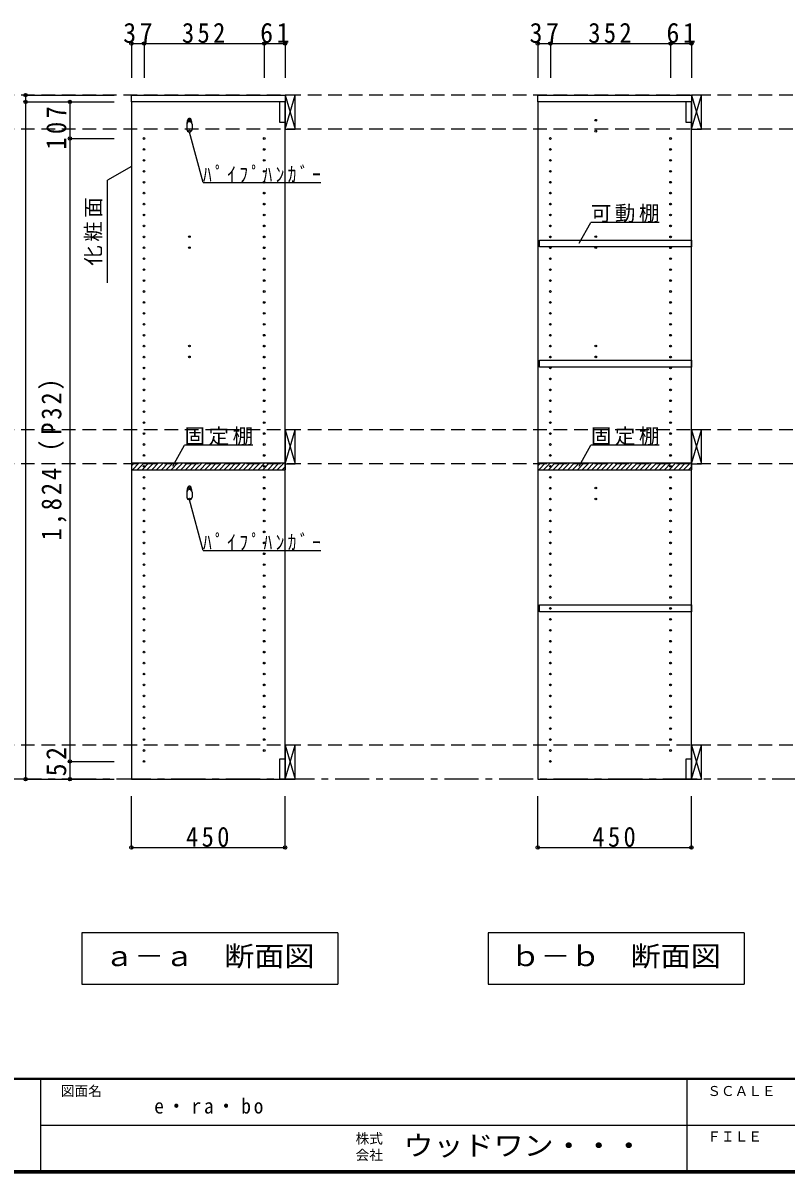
# Model space of a CAD drawing. Units: millimetres at full size, sheet at 1:20. Extents: x -3922 to 3878, y -2932 to 2722.
# Drawn here: x -73 to 2162, y -2864 to 503 of the extents above; entities that cross this region are included whole.
import ezdxf
from ezdxf.enums import TextEntityAlignment as Align

# ---------------------------------------------------------------- set-up
doc = ezdxf.new("R2010")
doc.units = ezdxf.units.MM
doc.header["$LTSCALE"] = 20
doc.header["$PDMODE"] = 32
doc.header["$PDSIZE"] = 10
doc.linetypes.add('CHAIN1', pattern=[8, 5, -1, 1, -1])
doc.linetypes.add('DASHED2', pattern=[3, 2, -1])
for name, color, linetype in [('0-2_本体', 2, 'Continuous'), ('0-3_固定棚', 3, 'Continuous'), ('0-4_可動棚', 3, 'Continuous'), ('0-5', 4, 'Continuous'), ('0-6_ﾊﾟｲﾌﾟﾊﾝｶﾞｰ', 4, 'Continuous'), ('0-7_桟木・巾木', 2, 'Continuous'), ('0-8_引き出し', 3, 'Continuous'), ('0-A_文字', 7, 'Continuous'), ('0-B_寸法', 4, 'Continuous'), ('0-C_ハッチ', 4, 'Continuous'), ('F-1_枠', 6, 'Continuous'), ('F-A_文字', 7, 'Continuous')]:
    doc.layers.add(name, color=color, linetype=linetype)
doc.styles.add('ＭＳ ゴシック', font='')
doc.styles.get('ＭＳ ゴシック').set_extended_font_data('MS Gothic')

msp = doc.modelspace()

# ---------------------------------------------------------------- linework, layer by layer
at = {"layer": '0-2_本体'}
for p, q in [((244.64, 271.73), (244.64, 291.73)), ((244.64, 291.73), (694.64, 291.73)), ((694.64, 271.73), (244.64, 271.73)), ((694.64, 291.73), (694.64, 271.73)), ((1434.64, 271.73), (1434.64, 291.73)), ((1434.64, 291.73), (1884.64, 291.73)), ((1884.64, 271.73), (1434.64, 271.73)), ((1884.64, 291.73), (1884.64, 271.73))]:
    msp.add_line(p, q, dxfattribs=at)
at = {"layer": '0-3_固定棚', "color": 2}
for p, q in [((244.64, -785.27), (244.64, -805.27)), ((244.64, -785.27), (694.64, -785.27)), ((244.64, -805.27), (694.64, -805.27)), ((694.64, -785.27), (694.64, -805.27)), ((1434.64, -785.27), (1434.64, -805.27)), ((1434.64, -785.27), (1884.64, -785.27)), ((1434.64, -805.27), (1884.64, -805.27)), ((1884.64, -785.27), (1884.64, -805.27))]:
    msp.add_line(p, q, dxfattribs=at)
at = {"layer": '0-4_可動棚', "color": 2}
for points in [[(1439.64, -132.77), (1884.64, -132.77), (1884.64, -152.77), (1439.64, -152.77)], [(1439.64, -484.77), (1884.64, -484.77), (1884.64, -504.77), (1439.64, -504.77)], [(1439.64, -1200.77), (1884.64, -1200.77), (1884.64, -1220.77), (1439.64, -1220.77)]]:
    msp.add_lwpolyline(points, close=True, dxfattribs=at)
at = {"layer": '0-5', "color": 3}
for p, q in [((244.64, 271.73), (244.64, -1711.27)), ((694.64, 271.73), (244.64, 271.73)), ((694.64, -1711.27), (694.64, 271.73)), ((1434.64, 271.73), (1434.64, -1711.27)), ((1884.64, 271.73), (1434.64, 271.73)), ((1884.64, -1711.27), (1884.64, 271.73)), ((244.64, -1711.27), (694.64, -1711.27)), ((1434.64, -1711.27), (1884.64, -1711.27))]:
    msp.add_line(p, q, dxfattribs=at)
at = {"layer": '0-5'}
for centre in [(414.64, 218.23), (1604.64, 218.23), (414.64, 186.23), (1604.64, 186.23), (281.64, 164.73), (281.64, 132.73), (633.64, 164.73), (633.64, 132.73), (1471.64, 164.73), (1471.64, 132.73), (1823.64, 164.73), (1823.64, 132.73), (281.64, 100.73), (633.64, 100.73), (1471.64, 100.73), (1823.64, 100.73), (281.64, 68.73), (633.64, 68.73), (1471.64, 68.73), (1823.64, 68.73), (281.64, 36.73), (633.64, 36.73), (1471.64, 36.73), (1823.64, 36.73), (281.64, 4.73), (633.64, 4.73), (1471.64, 4.73), (1823.64, 4.73), (281.64, -27.27), (633.64, -27.27), (1471.64, -27.27), (1823.64, -27.27), (281.64, -59.27), (633.64, -59.27), (1471.64, -59.27), (1823.64, -59.27), (281.64, -91.27), (633.64, -91.27), (1471.64, -91.27), (1823.64, -91.27), (281.64, -123.27), (414.64, -122.77), (633.64, -123.27), (1471.64, -123.27), (1604.64, -122.77), (1823.64, -123.27), (281.64, -155.27), (414.64, -154.77), (633.64, -155.27), (1471.64, -155.27), (1604.64, -154.77), (1823.64, -155.27), (281.64, -187.27), (633.64, -187.27), (1471.64, -187.27), (1823.64, -187.27), (281.64, -219.27), (633.64, -219.27), (1471.64, -219.27), (1823.64, -219.27), (281.64, -251.27), (633.64, -251.27), (1471.64, -251.27), (1823.64, -251.27), (281.64, -283.27), (633.64, -283.27), (1471.64, -283.27), (1823.64, -283.27), (281.64, -315.27), (633.64, -315.27), (1471.64, -315.27), (1823.64, -315.27), (281.64, -347.27), (633.64, -347.27), (1471.64, -347.27), (1823.64, -347.27), (281.64, -379.27), (633.64, -379.27), (1471.64, -379.27), (1823.64, -379.27), (281.64, -411.27), (633.64, -411.27), (1471.64, -411.27), (1823.64, -411.27), (281.64, -443.27), (414.64, -442.77), (633.64, -443.27), (1471.64, -443.27), (1604.64, -442.77), (1823.64, -443.27), (281.64, -475.27), (281.64, -507.27), (414.64, -474.77), (633.64, -475.27), (633.64, -507.27), (1471.64, -475.27), (1471.64, -507.27), (1604.64, -474.77), (1823.64, -475.27), (1823.64, -507.27), (281.64, -539.27), (633.64, -539.27), (1471.64, -539.27), (1823.64, -539.27), (281.64, -571.27), (633.64, -571.27), (1471.64, -571.27), (1823.64, -571.27), (281.64, -603.27), (633.64, -603.27), (1471.64, -603.27), (1823.64, -603.27), (281.64, -635.27), (633.64, -635.27), (1471.64, -635.27), (1823.64, -635.27), (281.64, -667.27), (633.64, -667.27), (1471.64, -667.27), (1823.64, -667.27), (281.64, -699.27), (633.64, -699.27), (1471.64, -699.27), (1823.64, -699.27), (281.64, -731.27), (633.64, -731.27), (1471.64, -731.27), (1823.64, -731.27), (281.64, -763.27), (633.64, -763.27), (1471.64, -763.27), (1823.64, -763.27), (281.64, -795.27), (633.64, -795.27), (1471.64, -795.27), (1823.64, -795.27), (281.64, -827.27), (633.64, -827.27), (1471.64, -827.27), (1823.64, -827.27), (281.64, -859.27), (414.64, -858.77), (633.64, -859.27), (1471.64, -859.27), (1604.64, -858.77), (1823.64, -859.27), (281.64, -891.27), (414.64, -890.77), (633.64, -891.27), (1471.64, -891.27), (1604.64, -890.77), (1823.64, -891.27), (281.64, -923.27), (633.64, -923.27), (1471.64, -923.27), (1823.64, -923.27), (281.64, -955.27), (633.64, -955.27), (1471.64, -955.27), (1823.64, -955.27), (281.64, -987.27), (633.64, -987.27), (1471.64, -987.27), (1823.64, -987.27), (281.64, -1019.27), (633.64, -1019.27), (1471.64, -1019.27), (1823.64, -1019.27), (281.64, -1051.27), (633.64, -1051.27), (1471.64, -1051.27), (1823.64, -1051.27), (281.64, -1083.27), (633.64, -1083.27), (1471.64, -1083.27), (1823.64, -1083.27), (281.64, -1115.27), (281.64, -1147.27), (633.64, -1115.27), (633.64, -1147.27), (1471.64, -1115.27), (1471.64, -1147.27), (1823.64, -1115.27), (1823.64, -1147.27), (281.64, -1179.27), (633.64, -1179.27), (1471.64, -1179.27), (1823.64, -1179.27), (281.64, -1211.27), (633.64, -1211.27), (1471.64, -1211.27), (1823.64, -1211.27), (281.64, -1243.27), (633.64, -1243.27), (1471.64, -1243.27), (1823.64, -1243.27), (281.64, -1275.27), (633.64, -1275.27), (1471.64, -1275.27), (1823.64, -1275.27), (281.64, -1307.27), (633.64, -1307.27), (1471.64, -1307.27), (1823.64, -1307.27), (281.64, -1339.27), (633.64, -1339.27), (1471.64, -1339.27), (1823.64, -1339.27), (281.64, -1371.27), (633.64, -1371.27), (1471.64, -1371.27), (1823.64, -1371.27), (281.64, -1403.27), (633.64, -1403.27), (1471.64, -1403.27), (1823.64, -1403.27), (281.64, -1435.27), (633.64, -1435.27), (1471.64, -1435.27), (1823.64, -1435.27), (281.64, -1467.27), (633.64, -1467.27), (1471.64, -1467.27), (1823.64, -1467.27), (281.64, -1499.27), (633.64, -1499.27), (1471.64, -1499.27), (1823.64, -1499.27), (281.64, -1531.27), (633.64, -1531.27), (1471.64, -1531.27), (1823.64, -1531.27), (281.64, -1563.27), (633.64, -1563.27), (1471.64, -1563.27), (1823.64, -1563.27), (281.64, -1595.27), (633.64, -1595.27), (1471.64, -1595.27), (1823.64, -1595.27), (281.64, -1627.27), (633.64, -1627.27), (1471.64, -1627.27), (1823.64, -1627.27), (281.64, -1659.27), (1471.64, -1659.27)]:
    msp.add_circle(centre, 2.5, dxfattribs=at)
at = {"layer": '0-6_ﾊﾟｲﾌﾟﾊﾝｶﾞｰ', "color": 2}
for p, q in [((407.14, 206.23), (407.14, 191.23)), ((422.14, 206.23), (422.14, 191.23)), ((407.14, -870.77), (407.14, -885.77)), ((422.14, -870.77), (422.14, -885.77))]:
    msp.add_line(p, q, dxfattribs=at)
at = {"layer": '0-6_ﾊﾟｲﾌﾟﾊﾝｶﾞｰ', "color": 7}
for centre, radius, start, end in [((453.24, 204.72), 46.13, 162.96035, 178.115), ((414.64, 218.23), 5.5, 0, 180), ((376.03, 204.72), 46.13, 1.885, 17.03965), ((453.24, -872.28), 46.13, 162.96035, 178.115), ((414.64, -858.77), 5.5, 0, 180), ((376.03, -872.28), 46.13, 1.885, 17.03965)]:
    msp.add_arc(centre, radius, start, end, dxfattribs=at)
at = {"layer": '0-6_ﾊﾟｲﾌﾟﾊﾝｶﾞｰ', "color": 2}
for centre, start, end in [((414.64, 206.23), 0, 180), ((414.64, 191.23), 180, 0), ((414.64, -870.77), 0, 180), ((414.64, -885.77), 180, 0)]:
    msp.add_arc(centre, 7.5, start, end, dxfattribs=at)
at = {"layer": '0-7_桟木・巾木'}
for p, q in [((694.64, 271.73), (679.64, 271.73)), ((679.64, 211.73), (679.64, 271.73)), ((694.64, 271.73), (694.64, 230.73)), ((1884.64, 271.73), (1869.64, 271.73)), ((1869.64, 211.73), (1869.64, 271.73)), ((1884.64, 271.73), (1884.64, 230.73)), ((679.64, -1651.27), (694.64, -1651.27)), ((694.64, -1651.27), (694.64, -1711.27)), ((1869.64, -1651.27), (1884.64, -1651.27)), ((1884.64, -1651.27), (1884.64, -1711.27))]:
    msp.add_line(p, q, dxfattribs=at)
for points in [[(694.64, 211.73), (683.14, 211.73), (679.64, 211.73)], [(1884.64, 211.73), (1873.14, 211.73), (1869.64, 211.73)], [(694.64, -1711.27), (679.64, -1711.27), (679.64, -1651.27)], [(1884.64, -1711.27), (1869.64, -1711.27), (1869.64, -1651.27)]]:
    msp.add_lwpolyline(points, dxfattribs=at)
at = {"layer": '0-8_引き出し'}
for p, q in [((694.64, 291.73), (694.64, 191.73)), ((724.64, 291.73), (694.64, 291.73)), ((724.64, 191.73), (724.64, 291.73)), ((1884.64, 291.73), (1884.64, 191.73)), ((1914.64, 291.73), (1884.64, 291.73)), ((1914.64, 191.73), (1914.64, 291.73)), ((694.64, 191.73), (724.64, 191.73)), ((1884.64, 191.73), (1914.64, 191.73)), ((694.64, -1611.27), (694.64, -1711.27)), ((724.64, -1611.27), (694.64, -1611.27)), ((724.64, -1711.27), (724.64, -1611.27)), ((1884.64, -1611.27), (1884.64, -1711.27)), ((1914.64, -1611.27), (1884.64, -1611.27)), ((1914.64, -1711.27), (1914.64, -1611.27)), ((694.64, -1711.27), (724.64, -1711.27)), ((1884.64, -1711.27), (1914.64, -1711.27))]:
    msp.add_line(p, q, dxfattribs=at)
at = {"layer": '0-8_引き出し', "color": 7}
for p, q in [((694.64, 191.73), (724.64, 291.73)), ((694.64, 291.73), (724.64, 191.73)), ((1884.64, 191.73), (1914.64, 291.73)), ((1884.64, 291.73), (1914.64, 191.73)), ((694.64, -688.27), (724.64, -788.27)), ((694.64, -788.27), (724.64, -688.27)), ((1884.64, -688.27), (1914.64, -788.27)), ((1884.64, -788.27), (1914.64, -688.27)), ((694.64, -1711.27), (724.64, -1611.27)), ((694.64, -1611.27), (724.64, -1711.27)), ((1884.64, -1711.27), (1914.64, -1611.27)), ((1884.64, -1611.27), (1914.64, -1711.27))]:
    msp.add_line(p, q, dxfattribs=at)
at = {"layer": '0-8_引き出し'}
for points in [[(724.64, -788.27), (724.64, -688.27), (694.64, -688.27), (694.64, -788.27)], [(1914.64, -788.27), (1914.64, -688.27), (1884.64, -688.27), (1884.64, -788.27)]]:
    msp.add_lwpolyline(points, close=True, dxfattribs=at)
at = {"layer": '0-A_文字'}
for p, q in [((454.37, 35.43), (414.64, 183.73)), ((244.64, 82.66), (174.64, 42.25)), ((174.64, -257.75), (174.64, 42.25)), ((454.37, 35.43), (799.37, 35.43)), ((1555.51, -141.83), (1590.52, -81.18)), ((1790.52, -81.18), (1590.52, -81.18)), ((365.51, -794.33), (400.52, -733.68)), ((600.52, -733.68), (400.52, -733.68)), ((1555.51, -794.33), (1590.52, -733.68)), ((1790.52, -733.68), (1590.52, -733.68)), ((454.37, -1041.57), (414.64, -893.27)), ((454.37, -1041.57), (799.37, -1041.57)), ((849.64, -2161.27), (849.64, -2311.27)), ((2039.64, -2161.27), (2039.64, -2311.27)), ((99.64, -2311.27), (849.64, -2311.27)), ((1289.64, -2311.27), (2039.64, -2311.27))]:
    msp.add_line(p, q, dxfattribs=at)
at = {"layer": '0-A_文字', "linetype": 'CHAIN1'}
msp.add_line((3021.3, -1711.27), (-3185.36, -1711.27), dxfattribs=at)
at = {"layer": '0-A_文字'}
for points in [[(849.64, -2161.27), (99.64, -2161.27), (99.64, -2311.27)], [(2039.64, -2161.27), (1289.64, -2161.27), (1289.64, -2311.27)]]:
    msp.add_lwpolyline(points, dxfattribs=at)
at = {"layer": '0-B_寸法'}
for p, q in [((244.64, 442.73), (244.64, 342.73)), ((244.64, 442.73), (694.64, 442.73)), ((281.64, 442.73), (281.64, 342.73)), ((633.64, 442.73), (633.64, 342.73)), ((694.64, 442.73), (694.64, 342.73)), ((1434.64, 442.73), (1434.64, 342.73)), ((1434.64, 442.73), (1884.64, 442.73)), ((1471.64, 442.73), (1471.64, 342.73)), ((1823.64, 442.73), (1823.64, 342.73)), ((1884.64, 442.73), (1884.64, 342.73)), ((-65.36, 291.73), (-65.36, 271.73)), ((-65.36, 291.73), (194.64, 291.73)), ((-65.36, 271.73), (194.64, 271.73)), ((-65.36, 271.73), (-65.36, -1711.27)), ((64.64, 271.73), (194.64, 271.73)), ((64.64, 271.73), (64.64, 164.73)), ((64.64, 164.73), (194.64, 164.73)), ((64.64, 164.73), (64.64, -1659.27)), ((64.64, -1659.27), (194.64, -1659.27)), ((64.64, -1659.27), (64.64, -1711.27)), ((-65.36, -1711.27), (194.64, -1711.27)), ((64.64, -1711.27), (194.64, -1711.27)), ((244.64, -1911.27), (244.64, -1761.27)), ((694.64, -1911.27), (694.64, -1761.27)), ((1434.64, -1911.27), (1434.64, -1761.27)), ((1884.64, -1911.27), (1884.64, -1761.27)), ((244.64, -1911.27), (694.64, -1911.27)), ((1434.64, -1911.27), (1884.64, -1911.27))]:
    msp.add_line(p, q, dxfattribs=at)
at = {"layer": '0-B_寸法', "linetype": 'DASHED2'}
for p, q in [((3021.3, 291.73), (-3185.36, 291.73)), ((3021.3, 191.73), (-3185.36, 191.73)), ((3021.3, -688.27), (-3185.36, -688.27)), ((3021.3, -788.27), (-3185.36, -788.27)), ((3021.3, -1611.27), (-3185.36, -1611.27))]:
    msp.add_line(p, q, dxfattribs=at)
at = {"layer": '0-B_寸法', "color": 7}
for p in [(244.64, 442.73), (281.64, 442.73), (633.64, 442.73), (694.64, 442.73), (1434.64, 442.73), (1471.64, 442.73), (1823.64, 442.73), (1884.64, 442.73), (-65.36, 291.73), (-65.36, 271.73), (64.64, 271.73), (64.64, 164.73), (64.64, -1659.27), (-65.36, -1711.27), (64.64, -1711.27), (244.64, -1911.27), (694.64, -1911.27), (1434.64, -1911.27), (1884.64, -1911.27)]:
    msp.add_point(p, dxfattribs=at)
at = {"layer": '0-C_ハッチ'}
for p, q in [((244.64, -794.22), (253.58, -785.27)), ((247.73, -805.27), (267.73, -785.27)), ((261.87, -805.27), (281.87, -785.27)), ((276.01, -805.27), (296.01, -785.27)), ((290.15, -805.27), (310.15, -785.27)), ((304.29, -805.27), (324.29, -785.27)), ((318.44, -805.27), (338.44, -785.27)), ((332.58, -805.27), (352.58, -785.27)), ((346.72, -805.27), (366.72, -785.27)), ((360.86, -805.27), (380.86, -785.27)), ((375, -805.27), (395, -785.27)), ((389.15, -805.27), (409.15, -785.27)), ((403.29, -805.27), (423.29, -785.27)), ((417.43, -805.27), (437.43, -785.27)), ((431.57, -805.27), (451.57, -785.27)), ((445.72, -805.27), (465.72, -785.27)), ((459.86, -805.27), (479.86, -785.27)), ((474, -805.27), (494, -785.27)), ((488.14, -805.27), (508.14, -785.27)), ((502.28, -805.27), (522.28, -785.27)), ((516.43, -805.27), (536.43, -785.27)), ((530.57, -805.27), (550.57, -785.27)), ((544.71, -805.27), (564.71, -785.27)), ((558.85, -805.27), (578.85, -785.27)), ((572.99, -805.27), (592.99, -785.27)), ((587.14, -805.27), (607.14, -785.27)), ((601.28, -805.27), (621.28, -785.27)), ((615.42, -805.27), (635.42, -785.27)), ((629.56, -805.27), (649.56, -785.27)), ((643.71, -805.27), (663.71, -785.27)), ((657.85, -805.27), (677.85, -785.27)), ((671.99, -805.27), (691.99, -785.27)), ((686.13, -805.27), (694.64, -796.76)), ((1434.64, -794.22), (1443.58, -785.27)), ((1437.73, -805.27), (1457.73, -785.27)), ((1451.87, -805.27), (1471.87, -785.27)), ((1466.01, -805.27), (1486.01, -785.27)), ((1480.15, -805.27), (1500.15, -785.27)), ((1494.29, -805.27), (1514.29, -785.27)), ((1508.44, -805.27), (1528.44, -785.27)), ((1522.58, -805.27), (1542.58, -785.27)), ((1536.72, -805.27), (1556.72, -785.27)), ((1550.86, -805.27), (1570.86, -785.27)), ((1565, -805.27), (1585, -785.27)), ((1579.15, -805.27), (1599.15, -785.27)), ((1593.29, -805.27), (1613.29, -785.27)), ((1607.43, -805.27), (1627.43, -785.27)), ((1621.57, -805.27), (1641.57, -785.27)), ((1635.72, -805.27), (1655.72, -785.27)), ((1649.86, -805.27), (1669.86, -785.27)), ((1664, -805.27), (1684, -785.27)), ((1678.14, -805.27), (1698.14, -785.27)), ((1692.28, -805.27), (1712.28, -785.27)), ((1706.43, -805.27), (1726.43, -785.27)), ((1720.57, -805.27), (1740.57, -785.27)), ((1734.71, -805.27), (1754.71, -785.27)), ((1748.85, -805.27), (1768.85, -785.27)), ((1762.99, -805.27), (1782.99, -785.27)), ((1777.14, -805.27), (1797.14, -785.27)), ((1791.28, -805.27), (1811.28, -785.27)), ((1805.42, -805.27), (1825.42, -785.27)), ((1819.56, -805.27), (1839.56, -785.27)), ((1833.71, -805.27), (1853.71, -785.27)), ((1847.85, -805.27), (1867.85, -785.27)), ((1861.99, -805.27), (1881.99, -785.27)), ((1876.13, -805.27), (1884.64, -796.76))]:
    msp.add_line(p, q, dxfattribs=at)
at = {"layer": 'F-1_枠'}
for p, q in [((3877.97, -2587.71), (-3922.03, -2587.71)), ((3877.97, -2591.04), (-3922.03, -2591.04)), ((-22.03, -2591.04), (-22.03, -2857.71)), ((1871.3, -2591.04), (1871.3, -2857.71)), ((-22.03, -2724.37), (3871.3, -2724.38)), ((3877.97, -2857.71), (-3922.03, -2857.71)), ((3877.97, -2861.04), (-3922.03, -2861.04)), ((3877.97, -2864.37), (-3922.03, -2864.37))]:
    msp.add_line(p, q, dxfattribs=at)

# ---------------------------------------------------------------- texts
at = {"layer": '0-A_文字', "style": 'ＭＳ ゴシック', "width": 1.1}
for s, p in [('ａ－ａ\u3000断面図', (164.64, -2276.27)), ('ｂ－ｂ\u3000断面図', (1354.64, -2276.27))]:
    msp.add_text(s, height=58.65, dxfattribs=at).set_placement(p, align=Align.BOTTOM_LEFT)
at = {"layer": '0-A_文字', "char_height": 43.99, "attachment_point": 7, "style": 'ＭＳ ゴシック'}
for s, insert in [('\\T1.39;\\W0.85;ﾊﾟｲﾌﾟﾊﾝｶﾞｰ', (454.37, 35.43)), ('\\T1.17;可動棚', (1590.52, -81.18)), ('\\T1.17;固定棚', (400.52, -733.68)), ('\\T1.17;固定棚', (1590.52, -733.68)), ('\\T1.39;\\W0.85;ﾊﾟｲﾌﾟﾊﾝｶﾞｰ', (454.37, -1041.57))]:
    msp.add_mtext(s, dxfattribs=dict(at, insert=insert))
at = {"layer": '0-A_文字', "insert": (159.64, -207.75), "char_height": 43.99, "attachment_point": 7, "rotation": 90, "style": 'ＭＳ ゴシック'}
msp.add_mtext('\\T1.17;化粧面', dxfattribs=at)
at = {"layer": '0-B_寸法', "color": 7, "char_height": 58.65, "attachment_point": 7, "style": 'ＭＳ ゴシック'}
for s, insert in [('\\T1.27;\\W0.95;37', (220.64, 443.94)), ('\\T1.27;\\W0.9;352', (392.64, 443.94)), ('\\T1.27;\\W0.95;61', (621.64, 443.94)), ('\\T1.27;\\W0.95;37', (1410.64, 443.94)), ('\\T1.27;\\W0.9;352', (1582.64, 443.94)), ('\\T1.27;\\W0.95;61', (1811.64, 443.94)), ('\\T1.27;\\W0.9;450', (404.64, -1910.06)), ('\\T1.27;\\W0.9;450', (1594.64, -1910.06))]:
    msp.add_mtext(s, dxfattribs=dict(at, insert=insert))
at = {"layer": '0-B_寸法', "color": 7, "char_height": 58.65, "attachment_point": 7, "rotation": 90, "style": 'ＭＳ ゴシック'}
for s, insert in [('\\T1.27;\\W0.9;107', (54.64, 132.03)), ('\\T1.23;\\W0.9;1,824（P32）', (54.64, -1012.27)), ('\\T1.27;\\W0.95;52', (54.64, -1703))]:
    msp.add_mtext(s, dxfattribs=dict(at, insert=insert))
at = {"layer": 'F-A_文字', "style": 'ＭＳ ゴシック'}
for s, p in [('図面名', (37.97, -2647.71)), ('ＳＣＡＬＥ', (1931.3, -2647.71)), ('株式', (901.3, -2787.04)), ('ＦＩＬＥ', (1931.3, -2781.04)), ('会社', (901.3, -2835.04))]:
    msp.add_text(s, height=29.33, dxfattribs=at).set_placement(p, align=Align.BOTTOM_LEFT)
at = {"layer": 'F-A_文字', "style": 'ＭＳ ゴシック', "width": 1.1}
msp.add_text('ウッドワン・・・', height=58.65, dxfattribs=at).set_placement((1041.3, -2831.04), align=Align.BOTTOM_LEFT)
at = {"layer": 'F-A_文字', "insert": (311.3, -2691.04), "char_height": 43.99, "attachment_point": 7, "style": 'ＭＳ ゴシック'}
msp.add_mtext('\\T1.28;\\W0.95;e・ra・bo', dxfattribs=at)

doc.saveas('drawing.dxf')
